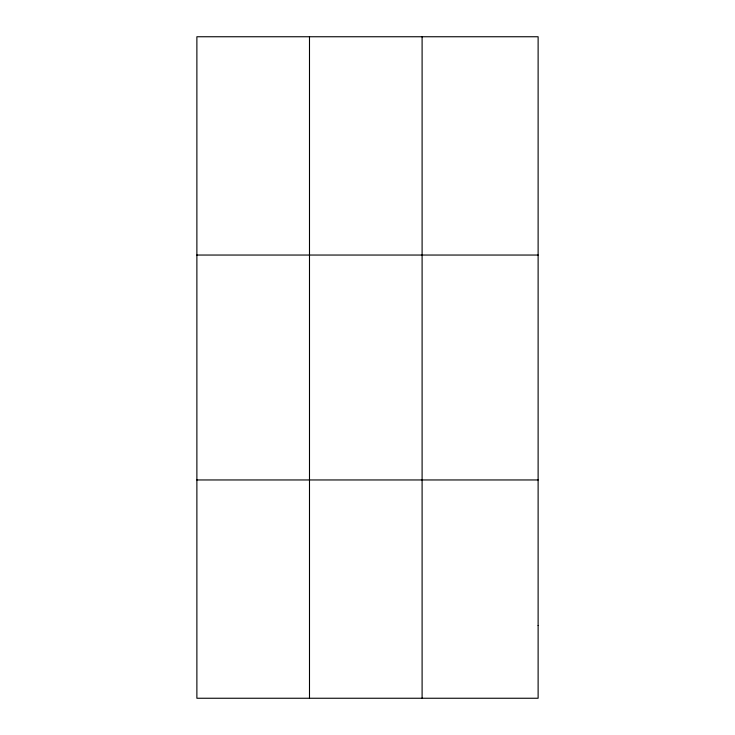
<?xml version="1.0" encoding="UTF-8"?>
<svg xmlns="http://www.w3.org/2000/svg" width="735" height="735" viewBox="0 0 735 735"><rect width="100%" height="100%" fill="white"/><g stroke="black" fill="none" stroke-linecap="round" stroke-linejoin="round"><path stroke-width="1.1" d="M309.49 36.75L309.49 698.25M422.101 36.75L422.101 698.25M196.879 255.045L538.121 255.045M196.879 479.955L538.121 479.955M538.121 625.485L538.121 698.25L196.879 698.25L196.879 36.75L538.121 36.75L538.121 625.485"/></g></svg>
